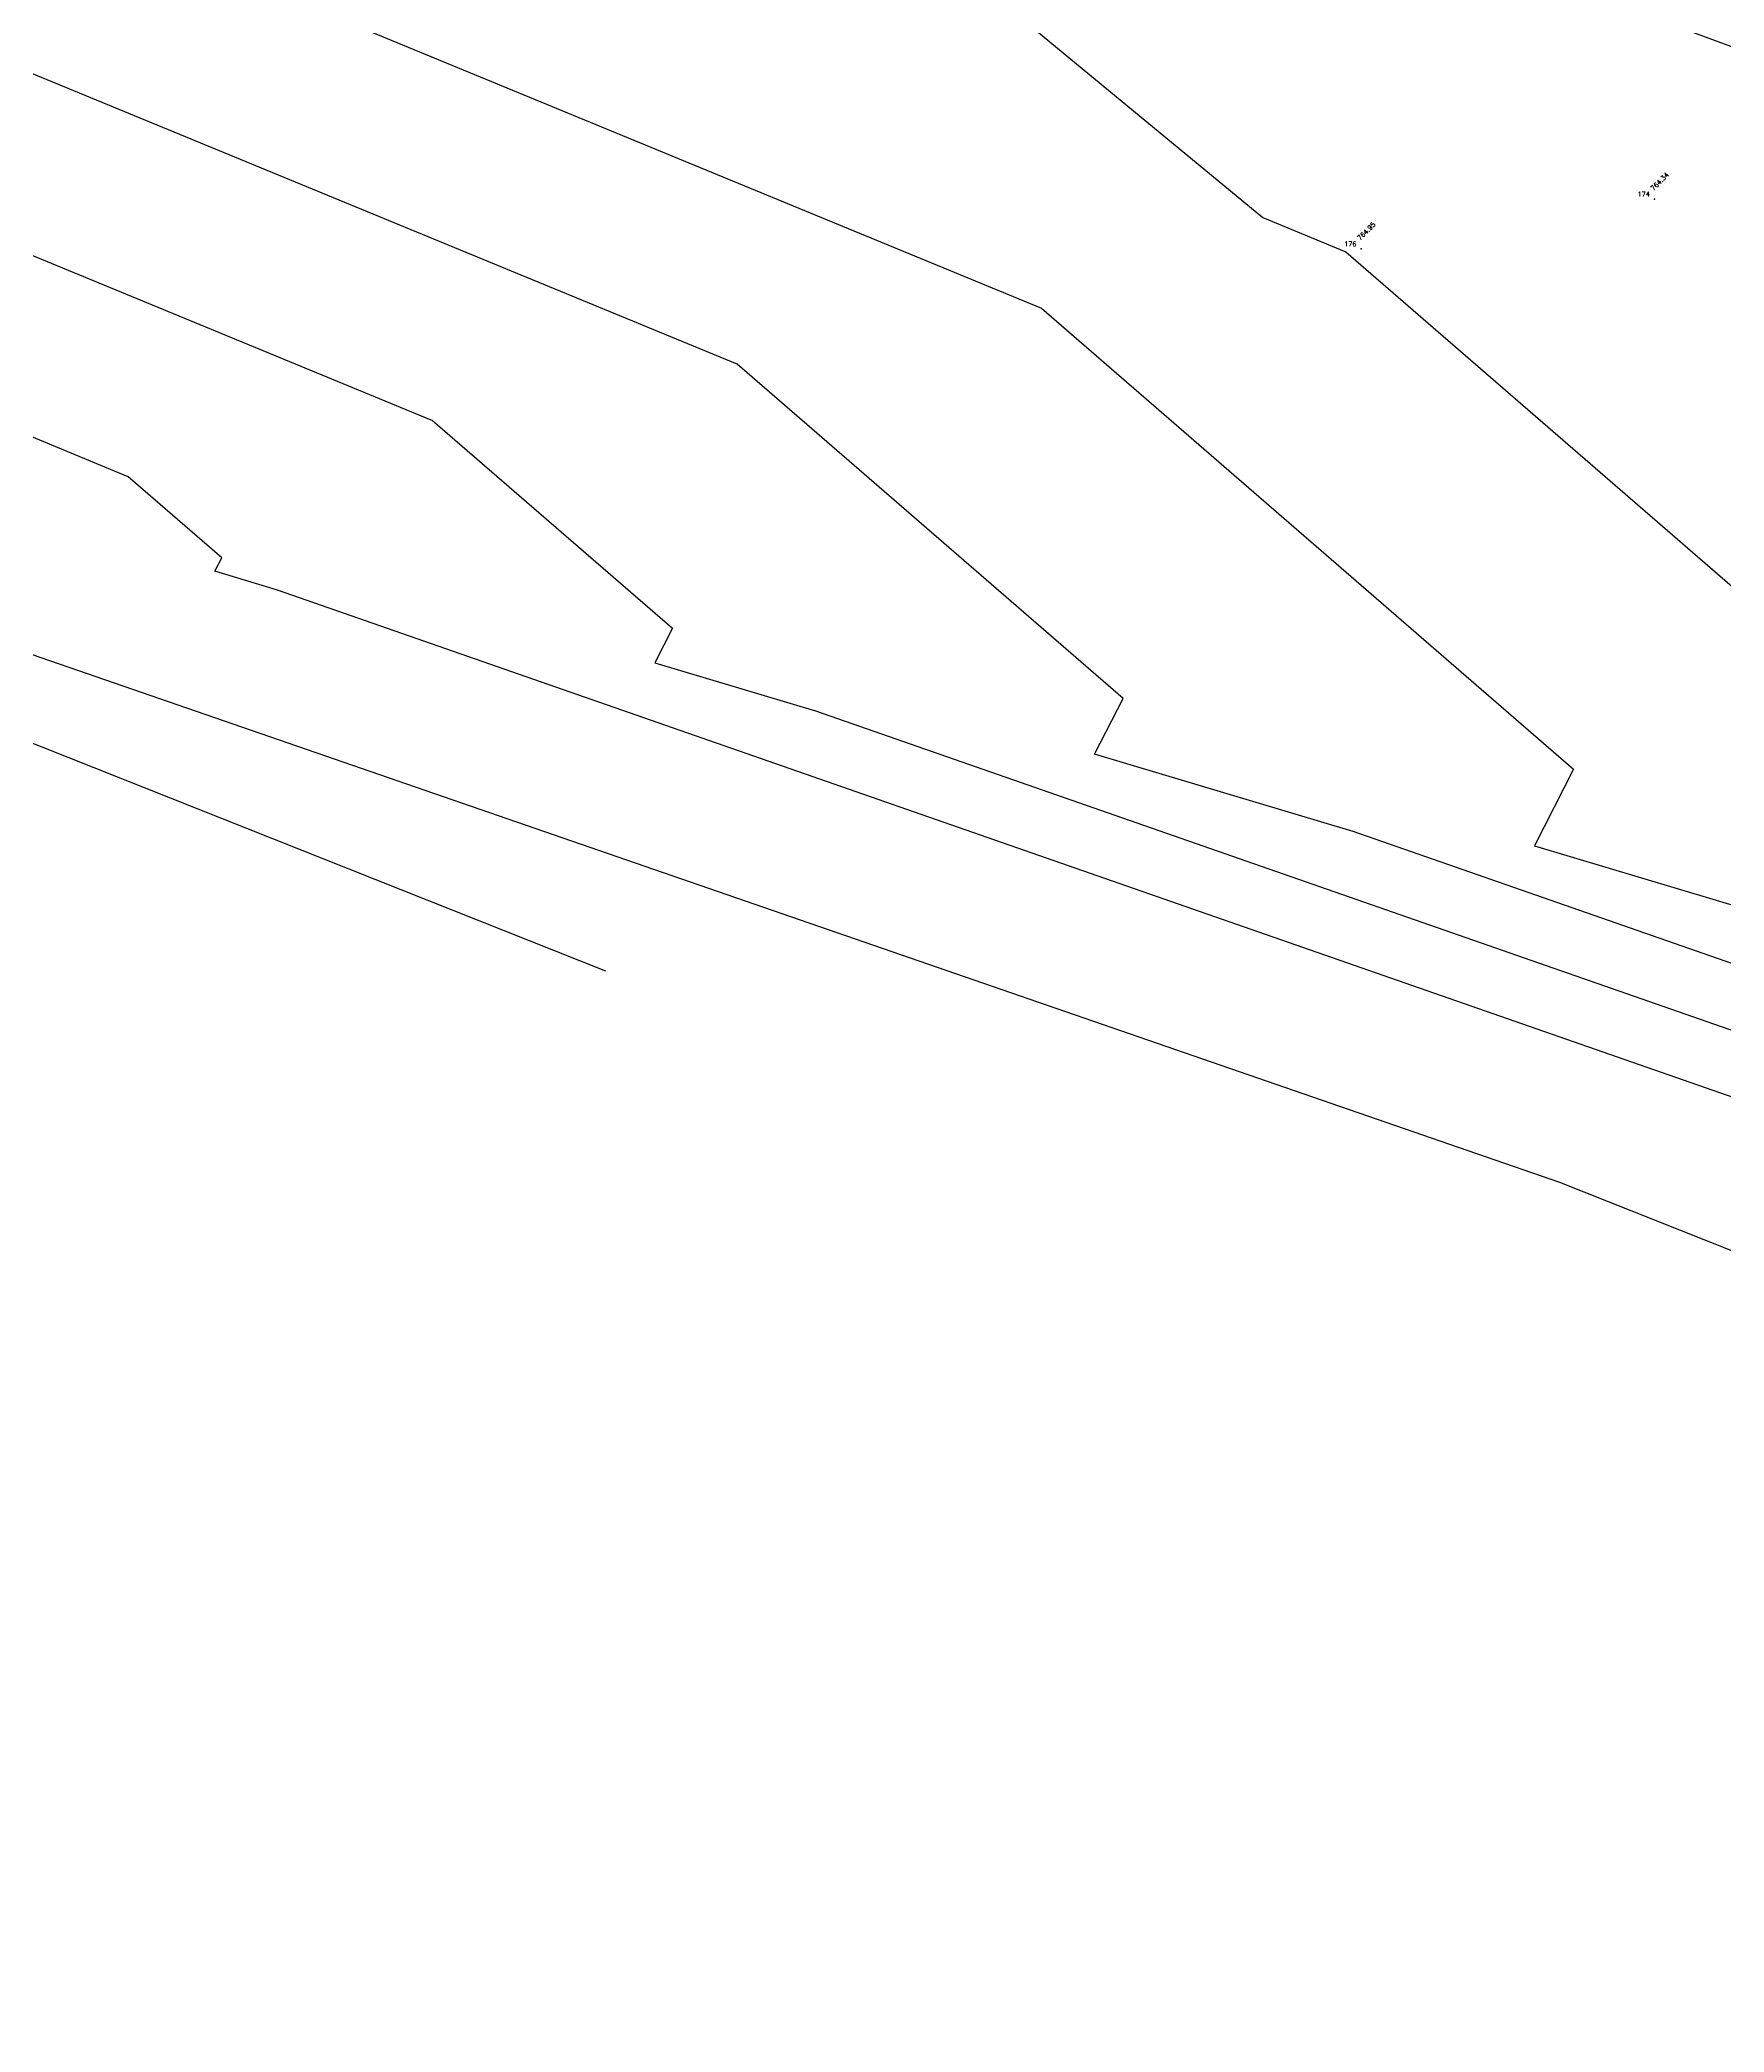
# Model space of a CAD drawing. Header units: millimetres. Extents: x 1625 to 2117, y 999 to 1266.
# Drawn here: x 1723.7 to 1812.6, y 1014.8 to 1119.9 of the extents above; entities that cross this region are included whole.
import ezdxf
from ezdxf.enums import TextEntityAlignment as Align

# ---------------------------------------------------------------- set-up
doc = ezdxf.new("R2010")
doc.units = ezdxf.units.MM
for name, color, linetype in [('CONTOUR', 4, 'Continuous'), ('INDEX_CONTOUR', 8, 'Continuous'), ('Points', 7, 'Continuous'), ('Points-ELV', 6, 'Continuous'), ('Points-NUM', 4, 'Continuous'), ('Points-TXT', 3, 'Continuous')]:
    doc.layers.add(name, color=color, linetype=linetype)
doc.styles.add('ROMANS', font='romans.shx')

# ---------------------------------------------------------------- blocks, each defined once
blk = doc.blocks.new('POINTS')
at = {"layer": 'Points'}
blk.add_line((0, 0), (0, 0), dxfattribs=at)
blk.add_point((0, 0), dxfattribs=at)
at = {"layer": 'Points-ELV', "style": 'ROMANS'}
blk.add_attdef('ELEV', text='', height=1, rotation=45, dxfattribs=at).set_placement((0, 0), align=Align.BOTTOM_LEFT)
at = {"layer": 'Points-NUM', "style": 'ROMANS'}
blk.add_attdef('PTNUM', text='', height=1, dxfattribs=at).set_placement((0, 0), align=Align.BOTTOM_RIGHT)
at = {"layer": 'Points-TXT', "style": 'ROMANS'}
blk.add_attdef('DESC', text='', height=1, dxfattribs=at).set_placement((0, 0), align=Align.BOTTOM_RIGHT)

msp = doc.modelspace()

# ---------------------------------------------------------------- linework, layer by layer
at = {"layer": 'CONTOUR'}
for points, elevation in [([(1628.05, 1114.66), (1627.29, 1111.47), (1632.18, 1110.59), (1657.89, 1106.95), (1669.7, 1107.47), (1679.94, 1104.97), (1685.37, 1104.54), (1690, 1105.02), (1692.97, 1106.22), (1693.83, 1103.98), (1698.8, 1103.52), (1705.05, 1104.7), (1706.64, 1108.22), (1709.15, 1109.79), (1713.92, 1111.79), (1725.1, 1126.96), (1776.54, 1105.75), (1804.62, 1081.42), (1802.55, 1077.37), (1821.37, 1071.75)], 766), ([(1913.2, 1036.23), (1792.99, 1078.13), (1779.34, 1082.2), (1780.84, 1085.14), (1760.48, 1102.79), (1723.17, 1118.16), (1715.06, 1107.17), (1707.71, 1104.08), (1707.26, 1103.8), (1706.97, 1103.16), (1698.91, 1101.64), (1692.76, 1102.21), (1692.32, 1102.11), (1686.56, 1101.52), (1683.67, 1101.75), (1678.21, 1103.08), (1671.92, 1102.81), (1638.72, 1107.5), (1655.13, 1100.98)], 767), ([(1753.55, 1070.75), (1681.87, 1099.24), (1685.95, 1098.66), (1686.72, 1098.7), (1687.39, 1098.53), (1687.75, 1098.5), (1688.45, 1098.58), (1695.28, 1100.11), (1699.02, 1099.76), (1704.66, 1100.82), (1707.34, 1100.8), (1710.84, 1100.29), (1716.2, 1102.54), (1721.24, 1109.37), (1744.41, 1099.82), (1757.07, 1088.85), (1756.13, 1087.03), (1764.61, 1084.5), (1933.88, 1025.5)], 768), ([(1954.56, 1014.77), (1736.23, 1090.87), (1732.92, 1091.86), (1733.29, 1092.57), (1728.35, 1096.85), (1719.31, 1100.58), (1717.34, 1097.91), (1715.25, 1097.03), (1707.27, 1098.22), (1701.16, 1098.26), (1699.13, 1097.88), (1697.79, 1098), (1694.75, 1097.32), (1803.88, 1059.63), (1851.96, 1040.52)], 769)]:
    msp.add_lwpolyline(points, dxfattribs=dict(at, elevation=elevation))
at = {"layer": 'INDEX_CONTOUR', "elevation": 765}
msp.add_lwpolyline([(1817.44, 1117.88), (1808.53, 1121.16), (1792.67, 1130.07), (1785.58, 1142.04), (1789.38, 1127.12), (1786.5, 1127.18), (1770.16, 1125.44), (1788.21, 1110.53), (1792.6, 1108.72), (1828.4, 1077.7)], dxfattribs=at)

# ---------------------------------------------------------------- block references
at = {"layer": 'Points', "linetype": 'Continuous'}
ref = msp.add_blockref('POINTS', (1808.89, 1111.5, 764.34), dxfattribs=at)
ref.add_attrib('PTNUM', '174', dxfattribs={"layer": 'Points-NUM', "height": 0.25, "style": 'ROMANS'}).set_placement((1808.64, 1111.56, 764.34), align=Align.BOTTOM_RIGHT)
ref.add_attrib('ELEV', '764.34', dxfattribs={"layer": 'Points-ELV', "height": 0.25, "rotation": 45, "style": 'ROMANS'}).set_placement((1808.89, 1111.87, 764.34), align=Align.BOTTOM_LEFT)
ref = msp.add_blockref('POINTS', (1793.41, 1108.87, 764.95), dxfattribs=at)
ref.add_attrib('PTNUM', '176', dxfattribs={"layer": 'Points-NUM', "height": 0.25, "style": 'ROMANS'}).set_placement((1793.16, 1108.93, 764.95), align=Align.BOTTOM_RIGHT)
ref.add_attrib('ELEV', '764.95', dxfattribs={"layer": 'Points-ELV', "height": 0.25, "rotation": 45, "style": 'ROMANS'}).set_placement((1793.41, 1109.25, 764.95), align=Align.BOTTOM_LEFT)

doc.saveas('drawing.dxf')
